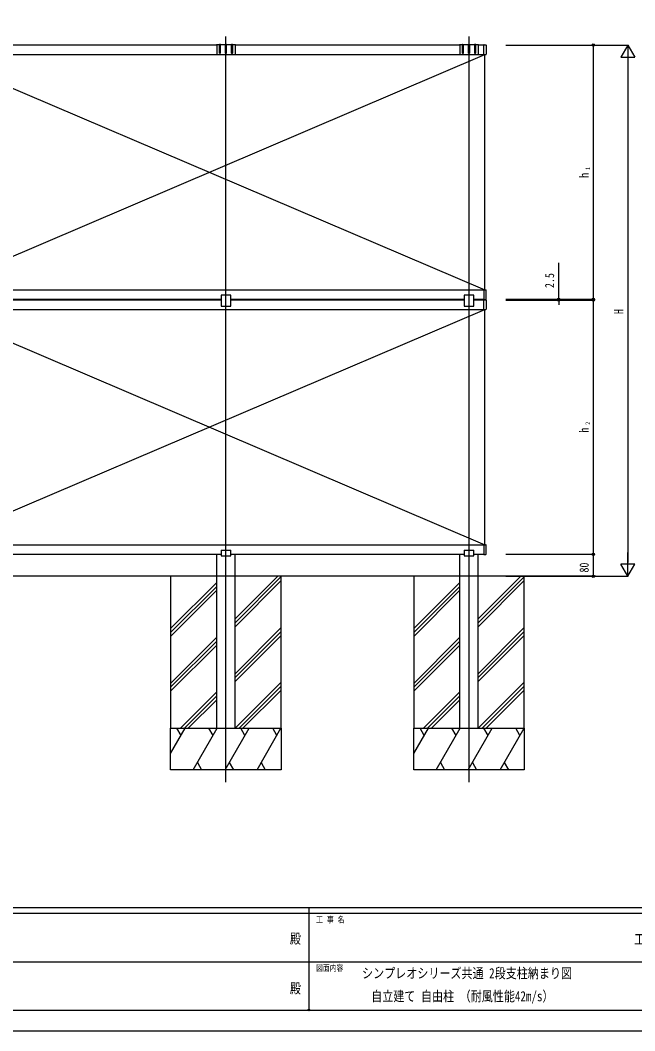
# Model space of a CAD drawing. Units: millimetres, scale not verified. Extents: x -4205 to 4205, y -2970 to 2970.
# Drawn here: x -1050 to 1175, y -2970 to 688 of the extents above; entities that cross this region are included whole.
import ezdxf
from ezdxf.enums import TextEntityAlignment as Align

# ---------------------------------------------------------------- set-up
doc = ezdxf.new("R2010")
doc.units = ezdxf.units.MM
doc.header["$LTSCALE"] = 12
doc.header["$PDMODE"] = 32
doc.header["$PDSIZE"] = 6
for name, color, linetype in [('0-2_USER1', 3, 'Continuous'), ('0-3_YKK_12', 2, 'Continuous'), ('0-4_YKK_A1', 4, 'Continuous'), ('0-5_YKK_D', 6, 'Continuous'), ('0-6_YKK_ZWAK', 7, 'Continuous')]:
    doc.layers.add(name, color=color, linetype=linetype)
doc.styles.add('ＭＳ ゴシック', font='')
doc.styles.get('ＭＳ ゴシック').set_extended_font_data('MS Gothic')

msp = doc.modelspace()

# ---------------------------------------------------------------- linework, layer by layer
at = {"layer": '0-3_YKK_12'}
for p, q in [((-305.08, -2070.71), (-305.08, 628.28)), ((574.82, -2070.71), (574.82, 628.28))]:
    msp.add_line(p, q, dxfattribs=at)
at = {"layer": '0-4_YKK_A1'}
for p, q in [((-338.08, 597.5), (-1272.08, 597.5)), ((-329.58, 599), (-338.08, 599)), ((-338.08, 599), (-338.08, 564.99)), ((-329.58, 599), (-329.58, 569.99)), ((-328.58, 600), (-325.58, 600)), ((-324.58, 569.99), (-324.58, 599)), ((-307.58, 599), (-324.58, 599)), ((-307.58, 599), (-307.58, 569.99)), ((-306.58, 600), (-303.58, 600)), ((-285.58, 599), (-302.58, 599)), ((-302.58, 569.99), (-302.58, 599)), ((-285.58, 599), (-285.58, 569.99)), ((-281.58, 600), (-284.58, 600)), ((-272.08, 599), (-280.58, 599)), ((-280.58, 569.99), (-280.58, 599)), ((-272.08, 599), (-272.08, 564.99)), ((541.82, 597.5), (-272.08, 597.5)), ((550.32, 599), (541.82, 599)), ((541.82, 599), (541.82, 564.99)), ((550.32, 599), (550.32, 569.99)), ((551.32, 600), (554.32, 600)), ((555.32, 569.99), (555.32, 599)), ((572.32, 599), (555.32, 599)), ((572.32, 599), (572.32, 569.99)), ((573.32, 600), (576.32, 600)), ((594.32, 599), (577.32, 599)), ((577.32, 569.99), (577.32, 599)), ((594.32, 599), (594.32, 569.99)), ((598.32, 600), (595.32, 600)), ((607.82, 599), (599.32, 599)), ((599.32, 569.99), (599.32, 599)), ((607.82, 599), (607.82, 564.99)), ((628.92, 597.5), (607.82, 597.5)), ((629.24, 598.68), (635.98, 598.27)), ((636.92, 597.27), (636.92, 564.63)), ((-1362.58, 563.5), (632.42, -288.5)), ((-1362.58, -288.5), (632.42, 563.5)), ((-1360.58, 563.5), (628.92, 563.5)), ((-337.08, 563.99), (-305.54, 563.99)), ((-304.62, 563.99), (-273.08, 563.99)), ((542.82, 563.99), (574.36, 563.99)), ((575.28, 563.99), (606.82, 563.99)), ((629.24, 563.22), (635.98, 563.63)), ((632.42, -288.41), (632.42, 563.41)), ((-1360.58, -288.5), (628.92, -288.5)), ((629.24, -288.22), (635.98, -288.63)), ((636.92, -322.27), (636.92, -289.63)), ((-1287.83, -322.5), (-322.33, -322.5)), ((-322.33, -325), (-1287.83, -325)), ((-322.33, -307.5), (-322.33, -347.5)), ((-287.83, -322.5), (557.57, -322.5)), ((557.57, -325), (-287.83, -325)), ((557.57, -307.5), (557.57, -347.5)), ((592.07, -322.5), (628.92, -322.5)), ((628.92, -325), (592.07, -325)), ((629.24, -323.68), (635.98, -323.27)), ((629.24, -323.82), (635.98, -324.23)), ((636.92, -325.23), (636.92, -357.87)), ((-1362.58, -359), (632.42, -1211)), ((-1362.58, -1211), (632.42, -359)), ((-1360.58, -359), (628.92, -359)), ((-322.33, -347.5), (-287.83, -347.5)), ((557.57, -347.5), (592.07, -347.5)), ((629.24, -359.28), (635.98, -358.87)), ((632.42, -1210.91), (632.42, -359.09)), ((-1360.58, -1211), (628.92, -1211)), ((-322.38, -1230), (-287.78, -1230)), ((-322.38, -1230), (-322.38, -1251)), ((-287.78, -1251), (-287.78, -1230)), ((557.52, -1230), (592.12, -1230)), ((557.52, -1230), (557.52, -1251)), ((592.12, -1251), (592.12, -1230)), ((629.24, -1210.72), (635.98, -1211.13)), ((636.92, -1244.77), (636.92, -1212.13)), ((-1287.78, -1245), (-322.38, -1245)), ((-338.08, -1325), (-338.08, -1245)), ((-322.38, -1251), (-287.78, -1251)), ((-287.78, -1245), (557.52, -1245)), ((-272.08, -1325), (-272.08, -1245)), ((541.82, -1325), (541.82, -1245)), ((557.52, -1251), (592.12, -1251)), ((592.12, -1245), (628.92, -1245)), ((607.82, -1325), (607.82, -1245)), ((629.24, -1246.18), (635.98, -1245.77)), ((1032.97, -1325), (-3713.41, -1325)), ((-505.08, -1514.48), (-338.08, -1347.48)), ((-338.08, -1875), (-338.08, -1325)), ((-272.08, -1875), (-272.08, -1325)), ((-272.08, -1493.61), (-103.47, -1325)), ((-272.08, -1479.47), (-117.61, -1325)), ((-272.08, -1507.75), (-105.08, -1340.75)), ((374.82, -1514.48), (541.82, -1347.48)), ((541.82, -1875), (541.82, -1325)), ((607.82, -1875), (607.82, -1325)), ((607.82, -1493.61), (776.43, -1325)), ((607.82, -1479.47), (762.29, -1325)), ((607.82, -1507.75), (774.82, -1340.75)), ((-505.08, -1528.62), (-338.08, -1361.62)), ((-505.08, -1542.76), (-338.08, -1375.76)), ((374.82, -1528.62), (541.82, -1361.62)), ((374.82, -1542.76), (541.82, -1375.76)), ((-272.08, -1677.46), (-105.08, -1510.46)), ((-272.08, -1691.6), (-105.08, -1524.6)), ((607.82, -1677.46), (774.82, -1510.46)), ((607.82, -1691.6), (774.82, -1524.6)), ((-505.08, -1712.47), (-338.08, -1545.47)), ((-505.08, -1726.61), (-338.08, -1559.61)), ((-272.08, -1705.74), (-105.08, -1538.74)), ((374.82, -1712.47), (541.82, -1545.47)), ((374.82, -1726.61), (541.82, -1559.61)), ((607.82, -1705.74), (774.82, -1538.74)), ((-505.08, -1740.75), (-338.08, -1573.75)), ((374.82, -1740.75), (541.82, -1573.75)), ((-271.63, -1875), (-105.08, -1708.45)), ((608.27, -1875), (774.82, -1708.45)), ((-469.62, -1875), (-338.08, -1743.46)), ((-257.49, -1875), (-105.08, -1722.59)), ((-243.35, -1875), (-105.08, -1736.73)), ((410.28, -1875), (541.82, -1743.46)), ((622.41, -1875), (774.82, -1722.59)), ((636.55, -1875), (774.82, -1736.73)), ((-455.48, -1875), (-338.08, -1757.6)), ((-441.34, -1875), (-338.08, -1771.74)), ((424.42, -1875), (541.82, -1757.6)), ((438.56, -1875), (541.82, -1771.74)), ((-505.08, -1966.51), (-452.25, -1875)), ((-467.25, -1900.98), (-482.25, -1875)), ((-423.38, -2025), (-336.78, -1875)), ((-351.78, -1900.98), (-366.78, -1875)), ((-307.91, -2025), (-221.31, -1875)), ((-236.31, -1900.98), (-251.31, -1875)), ((-192.44, -2025), (-105.84, -1875)), ((-120.84, -1900.98), (-135.84, -1875)), ((374.82, -1966.51), (427.65, -1875)), ((412.65, -1900.98), (397.65, -1875)), ((456.52, -2025), (543.12, -1875)), ((528.12, -1900.98), (513.12, -1875)), ((571.99, -2025), (658.59, -1875)), ((643.59, -1900.98), (628.59, -1875)), ((687.46, -2025), (774.06, -1875)), ((759.06, -1900.98), (744.06, -1875)), ((-408.38, -1999.02), (-393.38, -2025)), ((-292.91, -1999.02), (-277.91, -2025)), ((-177.44, -1999.02), (-162.44, -2025)), ((471.52, -1999.02), (486.52, -2025)), ((586.99, -1999.02), (601.99, -2025)), ((702.46, -1999.02), (717.46, -2025))]:
    msp.add_line(p, q, dxfattribs=at)
for points in [[(628.92, 563.52), (628.92, 564.2), (628.92, 597.7), (628.92, 598.38)], [(628.92, -288.52), (628.92, -289.2), (628.92, -322.7), (628.92, -323.38)], [(-287.83, -347.5), (-287.83, -307.5), (-322.33, -307.5)], [(592.07, -347.5), (592.07, -307.5), (557.57, -307.5)], [(628.92, -358.98), (628.92, -358.3), (628.92, -324.8), (628.92, -324.12)], [(628.92, -1211.02), (628.92, -1211.7), (628.92, -1245.2), (628.92, -1245.88)]]:
    msp.add_lwpolyline(points, dxfattribs=at)
for points in [[(-505.08, -1875), (-105.08, -1875), (-105.08, -1325), (-505.08, -1325)], [(374.82, -1875), (774.82, -1875), (774.82, -1325), (374.82, -1325)], [(-505.08, -1875), (-105.08, -1875), (-105.08, -2025), (-505.08, -2025)], [(374.82, -1875), (774.82, -1875), (774.82, -2025), (374.82, -2025)]]:
    msp.add_lwpolyline(points, close=True, dxfattribs=at)
for centre, radius, start, end in [((-338.08, 597), 2, 90, 165.52249), ((-328.58, 599), 1, 90, 180), ((-325.58, 599), 1, 0, 90), ((-306.58, 599), 1, 90, 180), ((-303.58, 599), 1, 0, 90), ((-284.58, 599), 1, 90, 180), ((-281.58, 599), 1, 0, 90), ((-272.08, 597), 2, 14.47751, 90), ((541.82, 597), 2, 90, 165.52249), ((551.32, 599), 1, 90, 180), ((554.32, 599), 1, 0, 90), ((573.32, 599), 1, 90, 180), ((576.32, 599), 1, 0, 90), ((595.32, 599), 1, 90, 180), ((598.32, 599), 1, 0, 90), ((607.82, 597), 2, 14.47751, 90), ((629.22, 598.38), 0.3, 86.5, 180), ((635.92, 597.27), 1, 0, 86.5), ((-337.08, 564.99), 1, 180, 270), ((-327.08, 569.99), 2.5, 180, 0), ((-305.08, 569.99), 2.5, 180, 0), ((-305.08, 563.79), 0.5, 23.57818, 156.42182), ((-283.08, 569.99), 2.5, 180, 0), ((-273.08, 564.99), 1, 270, 0), ((542.82, 564.99), 1, 180, 270), ((552.82, 569.99), 2.5, 180, 0), ((574.82, 569.99), 2.5, 180, 0), ((574.82, 563.79), 0.5, 23.57818, 156.42182), ((596.82, 569.99), 2.5, 180, 0), ((606.82, 564.99), 1, 270, 0), ((629.22, 563.52), 0.3, 180, 273.5), ((635.92, 564.63), 1, 273.5, 0), ((629.22, -288.52), 0.3, 86.5, 180), ((635.92, -289.63), 1, 0, 86.5), ((629.22, -323.38), 0.3, 180, 273.5), ((629.22, -324.12), 0.3, 86.5, 180), ((635.92, -322.27), 1, 273.5, 0), ((635.92, -325.23), 1, 0, 86.5), ((629.22, -358.98), 0.3, 180, 273.5), ((635.92, -357.87), 1, 273.5, 0), ((629.22, -1211.02), 0.3, 86.5, 180), ((635.92, -1212.13), 1, 0, 86.5), ((629.22, -1245.88), 0.3, 180, 273.5), ((635.92, -1244.77), 1, 273.5, 0)]:
    msp.add_arc(centre, radius, start, end, dxfattribs=at)
at = {"layer": '0-5_YKK_D'}
for p, q in [((707.92, 597.5), (1150.82, 597.5)), ((707.92, 597.5), (1025.82, 597.5)), ((1024.82, 597.5), (1024.82, -322.5)), ((1149.82, 597.5), (1124.82, 554.2)), ((1149.82, 597.5), (1174.82, 554.2)), ((1149.82, 597.5), (1149.82, 510.9)), ((1124.82, 554.2), (1174.82, 554.2)), ((1149.82, 547.5), (1149.82, -1275)), ((899.82, -322.5), (899.82, -190.5)), ((707.92, -322.5), (1025.82, -322.5)), ((707.92, -322.5), (900.82, -322.5)), ((707.92, -325), (1025.82, -325)), ((707.92, -325), (900.82, -325)), ((899.82, -325), (899.82, -322.5)), ((899.82, -325), (899.82, -342)), ((1024.82, -325), (1024.82, -1245)), ((1149.82, -1325), (1149.82, -1238.4)), ((707.92, -1245), (1025.82, -1245)), ((707.92, -1245), (1025.82, -1245)), ((1024.82, -1245), (1024.82, -1325)), ((1149.82, -1325), (1124.82, -1281.7)), ((1174.82, -1281.7), (1124.82, -1281.7)), ((1149.82, -1325), (1174.82, -1281.7)), ((707.92, -1325), (1025.82, -1325)), ((707.92, -1325), (1150.82, -1325))]:
    msp.add_line(p, q, dxfattribs=at)
for centre in [(1024.82, 597.5), (899.82, -322.5), (899.82, -325), (1024.82, -322.5), (1024.82, -325), (1024.82, -1245), (1024.82, -1245), (1024.82, -1325)]:
    msp.add_circle(centre, 4.25, dxfattribs=at)
at = {"layer": '0-6_YKK_ZWAK'}
for p, q in [((3895.02, -2525), (-3904.98, -2525)), ((-4.98, -2545), (-1304.98, -2545)), ((-4.98, -2525), (-4.98, -2895)), ((1295.02, -2545), (-4.98, -2545)), ((-1297.48, -2720), (-4.98, -2720)), ((-4.98, -2720), (1295.02, -2720)), ((-1304.98, -2895), (-4.98, -2895)), ((-4.98, -2895), (1295.02, -2895))]:
    msp.add_line(p, q, dxfattribs=at)
msp.add_lwpolyline([(-4205, -2970), (4205, -2970), (4205, 2970), (-4205, 2970)], close=True, dxfattribs=at)
msp.add_point((-4.98, -2895), dxfattribs=at)

# ---------------------------------------------------------------- texts
at = {"layer": '0-2_USER1', "style": 'ＭＳ ゴシック', "width": 0.8}
for s, p in [('シンプレオシリーズ共通 2段支柱納まり図', (187.69, -2790.83)), ('自立建て 自由柱 （耐風性能42m/s）', (221.02, -2874.17))]:
    msp.add_text(s, height=36.66, dxfattribs=at).set_placement(p, align=Align.BOTTOM_LEFT)
at = {"layer": '0-5_YKK_D', "style": 'ＭＳ ゴシック', "width": 0.8}
for s, height, p in [('1', 16.5, (1017.82, 145.9)), ('h', 32.99, (1017.82, 117.1)), ('2.5', 32.99, (892.82, -281.5)), ('H', 32.99, (1142.82, -375.75)), ('h', 32.99, (1017.82, -805.4)), ('2', 16.5, (1017.82, -776.6)), ('80', 32.99, (1017.82, -1311.4))]:
    msp.add_text(s, height=height, rotation=90, dxfattribs=at).set_placement(p, align=Align.BOTTOM_LEFT)
at = {"layer": '0-6_YKK_ZWAK', "style": 'ＭＳ ゴシック', "width": 0.8}
for s, height, p in [('工 事 名', 21.99, (21.27, -2585)), ('殿', 36.66, (-73.67, -2665.83)), ('工事', 36.66, (1172.33, -2667.47)), ('図面内容', 21.99, (21.27, -2760)), ('殿', 36.66, (-73.67, -2845.83))]:
    msp.add_text(s, height=height, dxfattribs=at).set_placement(p, align=Align.BOTTOM_LEFT)

doc.saveas('drawing.dxf')
